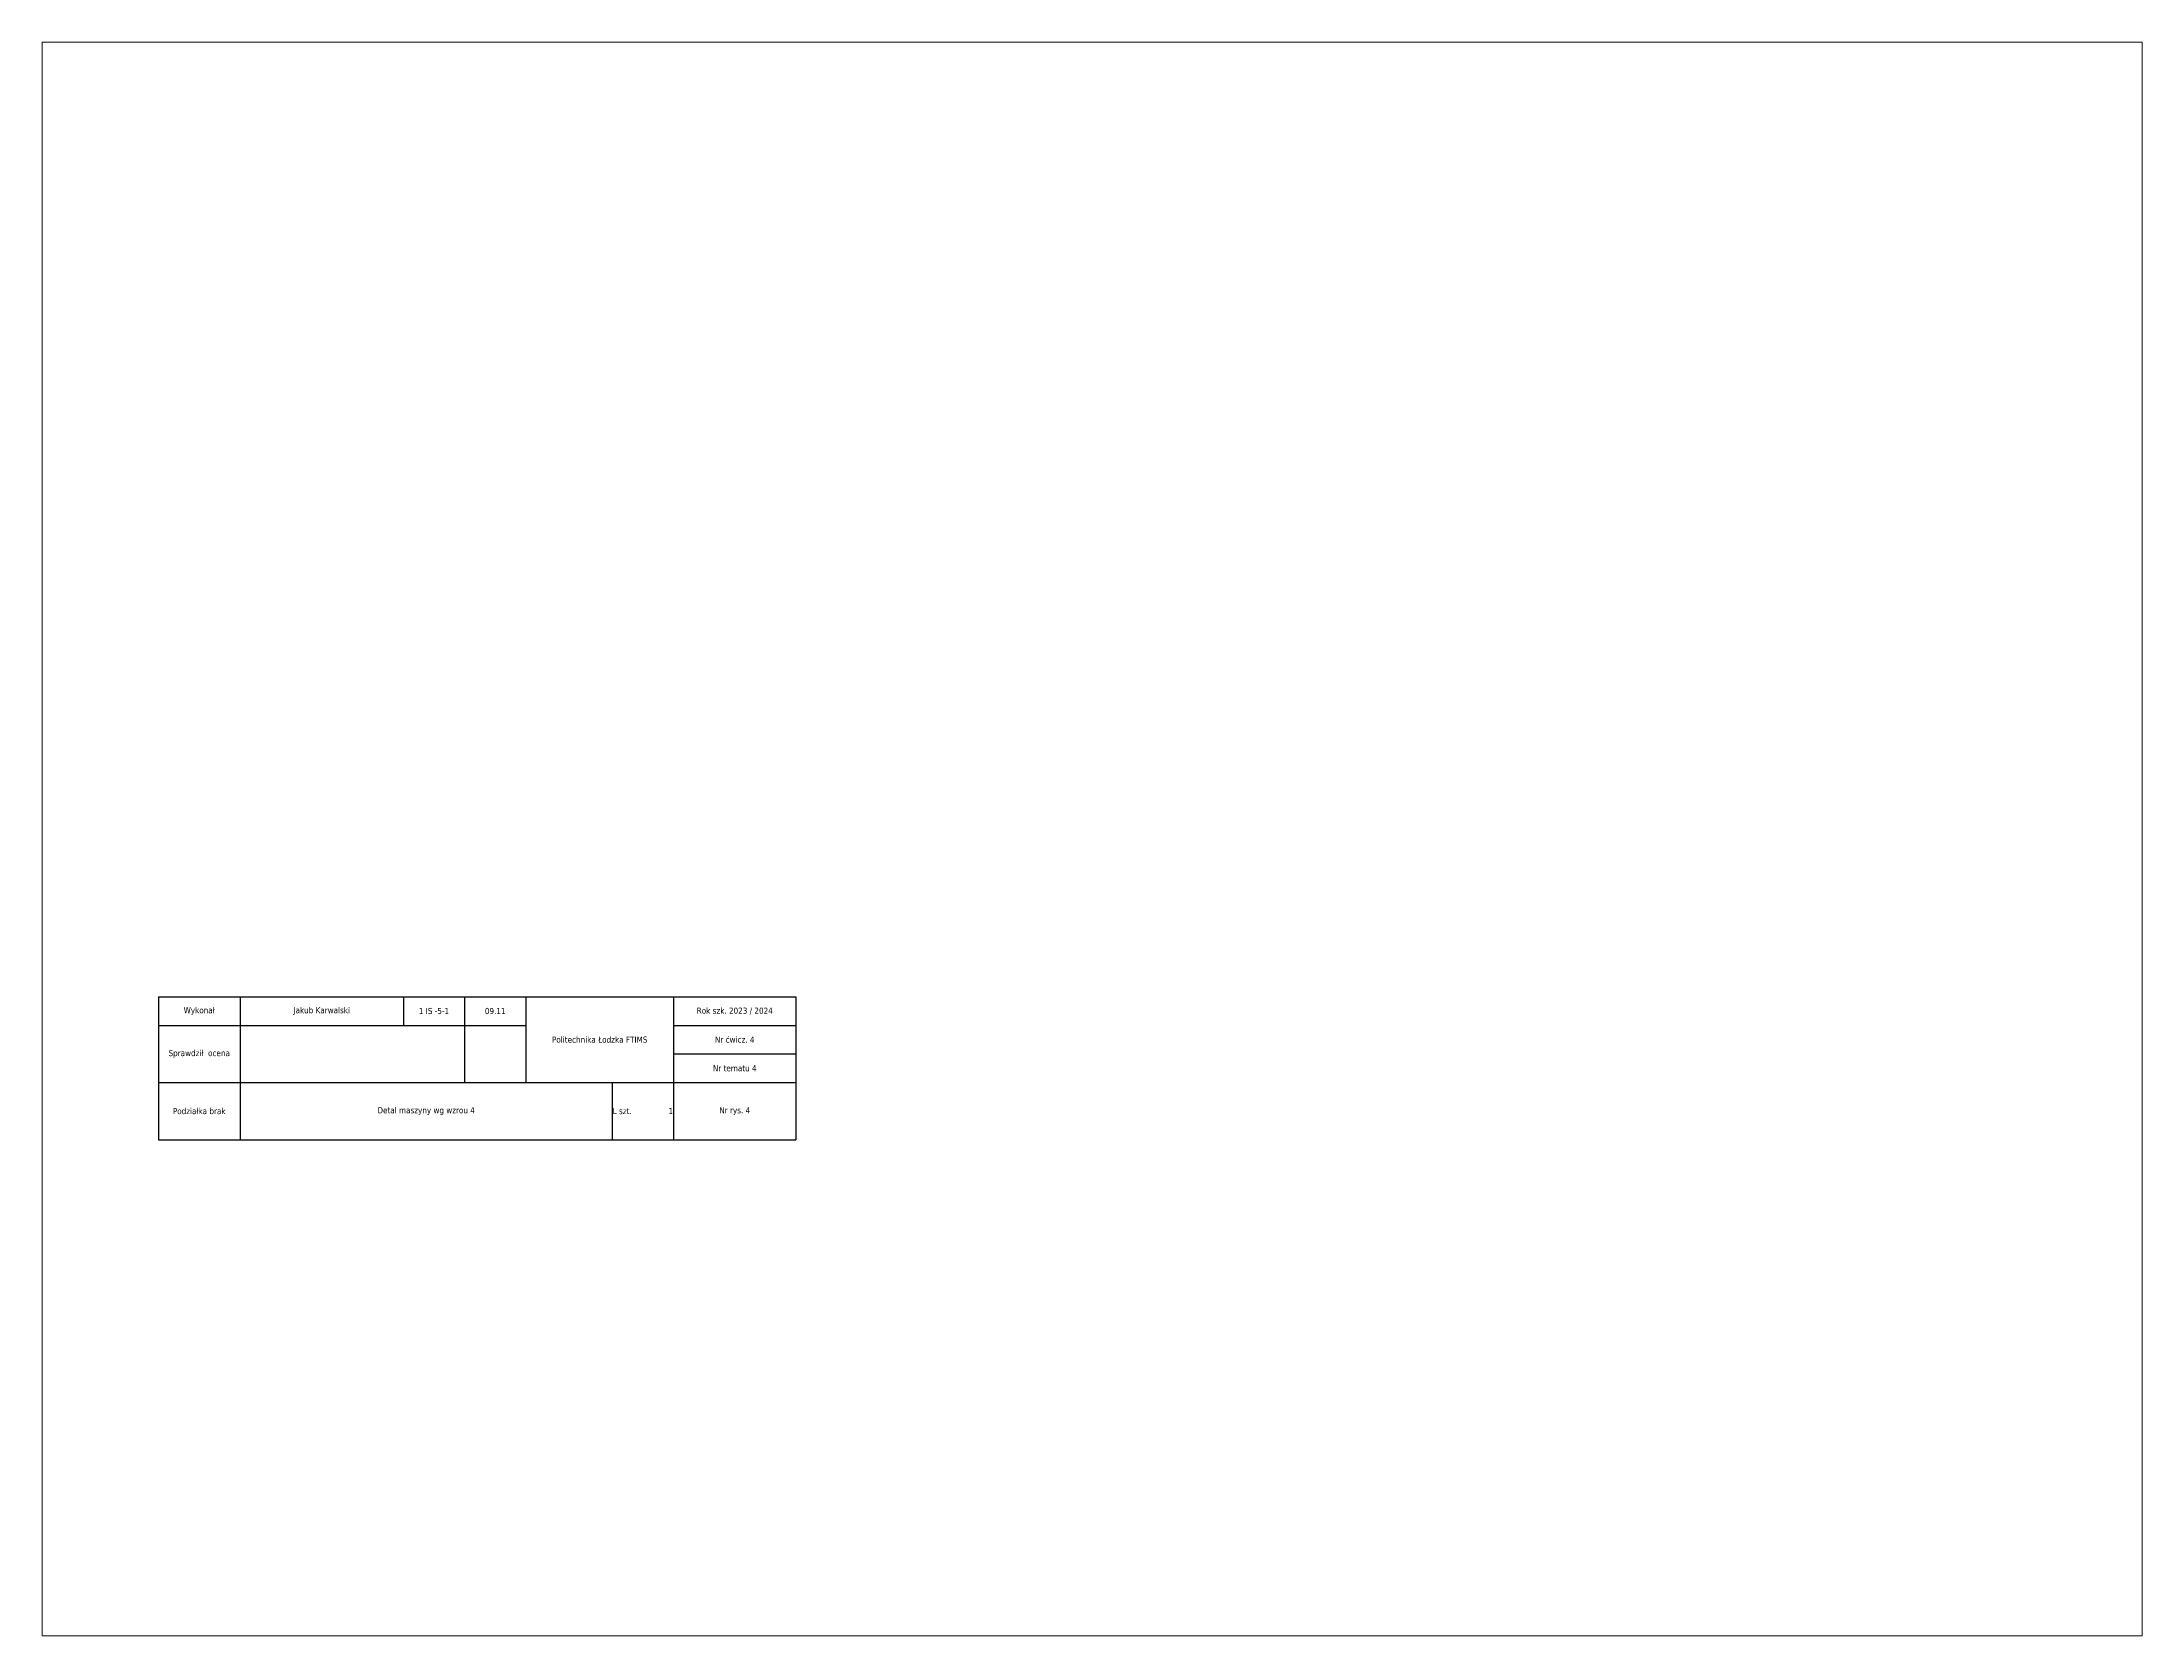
# Paper-space layout 'Układ1' of a CAD drawing. Header units: millimetres. Extents: x 26 to 231, y 20 to 176.
# The model-space entities are those that its viewports show. They can reach past a viewport. Long polylines and large blocks are cut down to what shows.
import ezdxf

# ---------------------------------------------------------------- set-up
doc = ezdxf.new("R2010")
doc.units = ezdxf.units.MM
doc.layers.add('WYmiary', color=170, linetype='Continuous')
doc.styles.get("Standard").update_dxf_attribs({"font": 'tahoma.ttf'})
doc.dimstyles.new('Opisowy', dxfattribs={"dimscale": 0, "dimtxt": 5, "dimasz": 7, "dimexe": 1.25, "dimexo": 0.625, "dimgap": 3, "dimtad": 1, "dimtxsty": 'Standard', "dimcen": 2.5, "dimadec": 0, "dimazin": 0, "dimtfac": 1, "dimtmove": 0, "dimatfit": 3, "dimfxl": 1, "dimarcsym": 0})

# ---------------------------------------------------------------- blocks, each defined once
blk = doc.blocks.new('*D1')
at = {"layer": 'Defpoints', "color": 0, "transparency": 16777216}
for p in [(387.3, 139.7), (449, 139.7), (387.3, 69.7)]:
    blk.add_point(p, dxfattribs=at)
at = {"layer": 'WYmiary', "color": 0, "lineweight": -2, "transparency": 16777216}
for p, q in [((387.9, 139.7), (450.2, 139.7)), ((449, 76.7), (449, 132.7)), ((387.9, 69.7), (450.2, 69.7))]:
    blk.add_line(p, q, dxfattribs=at)
at = {"layer": 'WYmiary', "color": 0, "transparency": 16777216}
for points in [[(447.8, 132.7), (450.1, 132.7), (449, 139.7)], [(447.8, 76.7), (450.1, 76.7), (449, 69.7)]]:
    blk.add_solid(points, dxfattribs=at)
at = {"layer": 'WYmiary', "color": 0, "transparency": 16777216, "insert": (443.4, 104.7), "char_height": 5, "attachment_point": 5, "rotation": 90}
blk.add_mtext('70', dxfattribs=at)
blk = doc.blocks.new('*D2')
at = {"layer": 'Defpoints', "color": 0, "transparency": 16777216}
for p in [(361.3, 259.7), (449, 259.7), (387.3, 139.7)]:
    blk.add_point(p, dxfattribs=at)
at = {"layer": 'WYmiary', "color": 0, "lineweight": -2, "transparency": 16777216}
for p, q in [((361.9, 259.7), (450.2, 259.7)), ((449, 146.7), (449, 252.7)), ((387.9, 139.7), (450.2, 139.7))]:
    blk.add_line(p, q, dxfattribs=at)
at = {"layer": 'WYmiary', "color": 0, "transparency": 16777216}
for points in [[(447.8, 252.7), (450.1, 252.7), (449, 259.7)], [(447.8, 146.7), (450.1, 146.7), (449, 139.7)]]:
    blk.add_solid(points, dxfattribs=at)
at = {"layer": 'WYmiary', "color": 0, "transparency": 16777216, "insert": (443.4, 199.7), "char_height": 5, "attachment_point": 5, "rotation": 90}
blk.add_mtext('120', dxfattribs=at)
blk = doc.blocks.new('*T41')
at = {"color": 0, "linetype": 'ByBlock', "lineweight": -2, "transparency": 16777216}
for p, q in [((0, 0), (468.5, 0)), ((0, 0), (0, -105)), ((60, 0), (60, -105)), ((180, 0), (180, -21)), ((225, 0), (225, -63)), ((270, 0), (270, -63)), ((378.5, 0), (378.5, -105)), ((468.5, 0), (468.5, -105)), ((0, -21), (270, -21)), ((378.5, -21), (468.5, -21)), ((378.5, -42), (468.5, -42)), ((0, -63), (468.5, -63)), ((333.5, -63), (333.5, -105)), ((0, -105), (468.5, -105))]:
    blk.add_line(p, q, dxfattribs=at)
at = {"color": 0, "transparency": 16777216, "char_height": 4.5, "attachment_point": 5}
for s, insert, width in [('{\\fTahoma|b0|i0|c0|p34;Wykonał}', (30, -10.5), 57), ('Jakub Karwalski', (120, -10.5), 117), ('1 IS -5-1', (202.5, -10.5), 42), ('09.11', (247.5, -10.5), 42), ('Rok szk. 2023 / 2024', (423.5, -10.5), 87), ('Politechnika Łodzka FTIMS', (324.25, -31.5), 105.5), ('Nr ćwicz. 4', (423.5, -31.5), 87), ('Sprawdził  ocena', (30, -42), 57), ('Nr tematu 4', (423.5, -52.5), 87), ('Podziałka brak', (30, -84), 57), ('Detal maszyny wg wzrou 4', (196.75, -84), 270.5), ('L szt.                1', (356, -84), 42), ('Nr rys. 4', (423.5, -84), 87)]:
    blk.add_mtext(s, dxfattribs=dict(at, insert=insert, width=width))

msp = doc.modelspace()

# ---------------------------------------------------------------- block references
msp.add_blockref('*T41', (541.578, 186.331))

# ---------------------------------------------------------------- dimensions: what is measured, and where the dimension line sits
at = {"layer": 'WYmiary'}
for base, p1, p2, picture, middle in [((448.965, 259.694), (387.264, 139.694), (361.264, 259.694), '*D2', (443.412, 199.694)), ((448.965, 139.694), (387.264, 69.694), (387.264, 139.694), '*D1', (443.412, 104.694))]:
    dim = msp.add_linear_dim(base=base, p1=p1, p2=p2, angle=90, dimstyle='Opisowy', dxfattribs=at)
    dim.commit()
    dim.dimension.update_dxf_attribs({"geometry": picture, "text_midpoint": middle})

psp = doc.layouts.new('Układ1')

# ---------------------------------------------------------------- viewports
at = {"layer": '0'}
psp.add_viewport(center=(128.5, 97.5), size=(205.6, 156), view_center_point=(1227.584, 302.211), view_height=1170.81296, dxfattribs=at)

doc.saveas('drawing.dxf')
